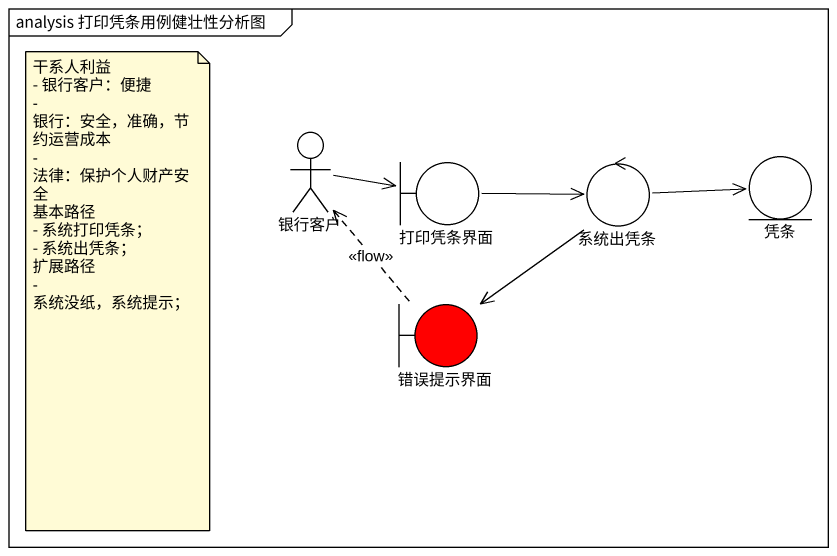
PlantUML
@startuml
mainframe analysis 打印凭条用例健壮性分析图
actor 银行客户
boundary 打印凭条界面
control 系统出凭条
entity 凭条
boundary 错误提示界面 #FF0000
银行客户 -right-> 打印凭条界面
打印凭条界面 -right-> 系统出凭条
系统出凭条 -right-> 凭条
系统出凭条 --> 错误提示界面
错误提示界面 .up.> 银行客户 : <<flow>>
note as N1
  干系人利益
  - 银行客户：便捷
  - 银行：安全，准确，节约运营成本
  - 法律：保护个人财产安全
  基本路径
  - 系统打印凭条；
  - 系统出凭条；
  扩展路径
  - 系统没纸，系统提示；
end note
@enduml
